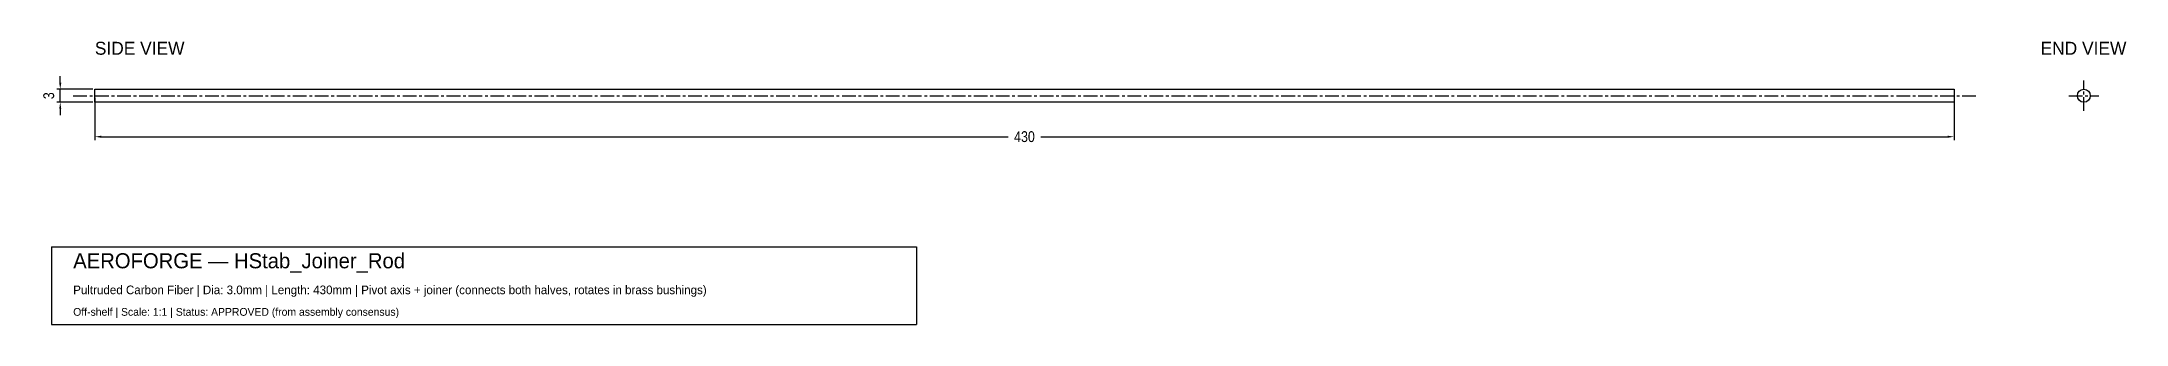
# Model space of a CAD drawing. Header units: metres. Extents: x -2 to 480, y -23 to 43.
import ezdxf

# ---------------------------------------------------------------- set-up
doc = ezdxf.new("R2010")
doc.units = ezdxf.units.M
doc.linetypes.add('CENTER', pattern=[5.08, 3.175, -0.635, 0.635, -0.635])
for name, color, linetype in [('CENTERLINE', 5, 'Continuous'), ('OUTLINE', 7, 'Continuous'), ('TEXT', 7, 'Continuous')]:
    doc.layers.add(name, color=color, linetype=linetype)
doc.styles.add('OpenSansCondensed-Light', font='OpenSansCondensed-Light.ttf')
doc.dimstyles.new('ROD', dxfattribs={"dimtxt": 2.5, "dimasz": 1.5, "dimexe": 0.8, "dimexo": 0.5, "dimgap": 0.6, "dimtad": 1, "dimcen": 2.5, "dimazin": 3, "dimtfac": 1, "dimtmove": 0, "dimatfit": 3})

# ---------------------------------------------------------------- blocks, each defined once
blk = doc.blocks.new('_CLOSEDFILLED')
at = {"color": 0, "linetype": 'BYBLOCK'}
blk.add_solid([(-1, 0.16), (0, 0), (-1, -0.16)], dxfattribs=at)
blk = doc.blocks.new('*D1')
for p, q in [((10, 29.5), (10, 19.7)), ((440, 29.5), (440, 19.7)), ((11.5, 20.5), (221.25, 20.5)), ((228.75, 20.5), (438.5, 20.5))]:
    blk.add_line(p, q)
at = {"layer": 'Defpoints'}
for p in [(10, 30), (440, 30), (10, 20.5)]:
    blk.add_point(p, dxfattribs=at)
at = {"xscale": 1.5, "yscale": 1.5, "rotation": 180}
blk.add_blockref('_CLOSEDFILLED', (10, 20.5), dxfattribs=at)
at = {"xscale": 1.5, "yscale": 1.5}
blk.add_blockref('_CLOSEDFILLED', (440, 20.5), dxfattribs=at)
at = {"insert": (225, 20.5), "char_height": 2.5, "attachment_point": 5, "style": 'OpenSansCondensed-Light'}
blk.add_mtext('430', dxfattribs=at)
blk = doc.blocks.new('*D2')
for p, q in [((2, 33), (2, 34.5)), ((9.5, 31.5), (1.2, 31.5)), ((2, 28.5), (2, 31.5)), ((9.5, 28.5), (1.2, 28.5)), ((2, 27), (2, 25.5))]:
    blk.add_line(p, q)
at = {"layer": 'Defpoints'}
for p in [(10, 31.5), (2, 28.5), (10, 28.5)]:
    blk.add_point(p, dxfattribs=at)
at = {"xscale": 1.5, "yscale": 1.5}
for p, rotation in [((2, 31.5), 270), ((2, 28.5), 90)]:
    blk.add_blockref('_CLOSEDFILLED', p, dxfattribs=dict(at, rotation=rotation))
at = {"insert": (-0.65, 30), "char_height": 2.5, "attachment_point": 5, "rotation": 90, "style": 'OpenSansCondensed-Light'}
blk.add_mtext('3', dxfattribs=at)

msp = doc.modelspace()

# ---------------------------------------------------------------- linework, layer by layer
at = {"layer": 'CENTERLINE', "linetype": 'CENTER'}
for p, q in [((5, 30), (445, 30)), ((466.5, 30), (473.5, 30)), ((470, 26.5), (470, 33.5))]:
    msp.add_line(p, q, dxfattribs=at)
at = {"layer": 'OUTLINE'}
for p, q in [((10, 31.5), (440, 31.5)), ((10, 28.5), (10, 31.5)), ((440, 31.5), (440, 28.5)), ((440, 28.5), (10, 28.5)), ((0, -5), (200, -5)), ((0, -5), (0, -23)), ((200, -5), (200, -23)), ((0, -23), (200, -23))]:
    msp.add_line(p, q, dxfattribs=at)
msp.add_circle((470, 30), 1.5, dxfattribs=at)

# ---------------------------------------------------------------- texts
at = {"layer": 'TEXT'}
for s, height, p in [('SIDE VIEW', 3, (10, 39.5)), ('END VIEW', 3, (460, 39.5)), ('AEROFORGE — HStab_Joiner_Rod', 3.5, (5, -10)), ('Pultruded Carbon Fiber | Dia: 3.0mm | Length: 430mm | Pivot axis + joiner (connects both halves, rotates in brass bushings)', 2, (5, -16)), ('Off-shelf | Scale: 1:1 | Status: APPROVED (from assembly consensus)', 1.8, (5, -21))]:
    msp.add_text(s, height=height, dxfattribs=at).set_placement(p)

# ---------------------------------------------------------------- dimensions: what is measured, and where the dimension line sits
dim = msp.add_linear_dim(base=(2, 28.5), p1=(10, 28.5), p2=(10, 31.5), angle=90, dimstyle='ROD')
dim.commit()
dim.dimension.update_dxf_attribs({"geometry": '*D2', "text_midpoint": (-0.65, 30)})
dim = msp.add_linear_dim(base=(10, 20.5), p1=(10, 30), p2=(440, 30), dimstyle='ROD')
dim.commit()
dim.dimension.update_dxf_attribs({"geometry": '*D1', "text_midpoint": (225, 20.5)})

doc.saveas('drawing.dxf')
